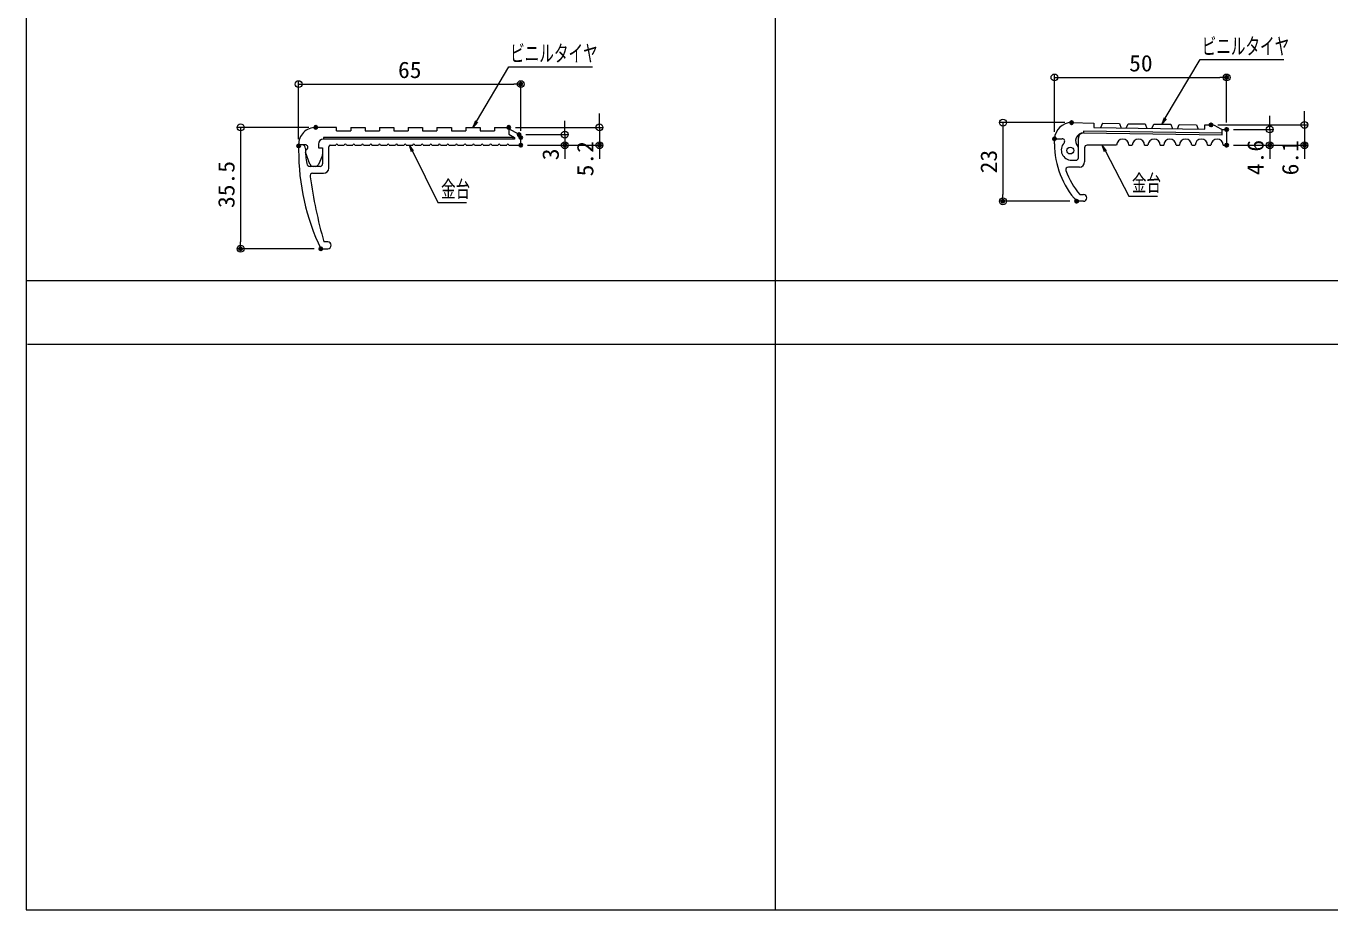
# Model space of a CAD drawing. Units: millimetres, scale not verified. Extents: x -400 to 400, y -277 to 277.
# Drawn here: x -400 to -18.7, y -277 to -18.5 of the extents above; entities that cross this region are included whole.
import ezdxf
from ezdxf.enums import TextEntityAlignment as Align

# ---------------------------------------------------------------- set-up
doc = ezdxf.new("R2010")
doc.units = ezdxf.units.MM
doc.header["$LTSCALE"] = 2
doc.header["$PDMODE"] = 32
doc.header["$PDSIZE"] = 1
for name, color, linetype, lineweight in [('0-0_zumenwaku', 6, 'Continuous', 9), ('0-2_1', 3, 'Continuous', 9), ('0-3_2', 4, 'Continuous', 9), ('0-4_0', 1, 'Continuous', 9), ('0-9_6文字', 2, 'Continuous', 9)]:
    doc.layers.add(name, color=color, linetype=linetype, lineweight=lineweight)
doc.layers.add('0-5_Defpoints', color=7, linetype='Continuous')
doc.styles.add('ＭＳ ゴシック', font='')
doc.styles.get('ＭＳ ゴシック').set_extended_font_data('MS Gothic')

# ---------------------------------------------------------------- blocks, each defined once
blk = doc.blocks.new('_Origin')
at = {"layer": '0-4_0'}
blk.add_line((0, 0), (-2, 0), dxfattribs=at)
blk.add_circle((0, 0), 1, dxfattribs=at)
blk = doc.blocks.new('MLeader7')
at = {"layer": '0-9_6文字', "color": 1}
blk.add_line((-55.903, -28.258), (-32.169, -28.258), dxfattribs=at)
at = {"layer": '0-9_6文字'}
blk.add_line((-66.594, -45.613), (-67.905, -47.159), dxfattribs=at)
at = {"layer": '0-9_6文字', "color": 1}
blk.add_lwpolyline([(-66.88, -45.442), (-56.623, -28.258), (-55.903, -28.258)], dxfattribs=at)
at = {"layer": '0-9_6文字'}
blk.add_lwpolyline([(-67.166, -45.271), (-67.905, -47.159), (-66.88, -45.442)], dxfattribs=at)
at = {"layer": '0-9_6文字', "style": 'ＭＳ ゴシック', "width": 0.65}
blk.add_text('ビニルタイヤ', height=4.809, dxfattribs=at).set_placement((-56.202, -28.201), align=Align.BOTTOM_LEFT)
blk = doc.blocks.new('MLeader8')
at = {"layer": '0-9_6文字'}
blk.add_line((-84.654, -55.239), (-85.28, -53.311), dxfattribs=at)
at = {"layer": '0-9_6文字', "color": 1}
blk.add_line((-76.799, -68.248), (-69.152, -68.248), dxfattribs=at)
at = {"layer": '0-9_6文字'}
blk.add_lwpolyline([(-84.062, -54.932), (-85.28, -53.311), (-84.358, -55.086)], dxfattribs=at)
at = {"layer": '0-9_6文字', "color": 1}
blk.add_lwpolyline([(-84.358, -55.086), (-77.519, -68.248), (-76.799, -68.248)], dxfattribs=at)
at = {"layer": '0-9_6文字', "style": 'ＭＳ ゴシック', "width": 0.65}
blk.add_text('金台', height=4.809, dxfattribs=at).set_placement((-76.619, -68.198), align=Align.BOTTOM_LEFT)
blk = doc.blocks.new('MLeader9')
at = {"layer": '0-9_6文字', "color": 1}
blk.add_line((-258.129, -30.35), (-234.394, -30.35), dxfattribs=at)
at = {"layer": '0-9_6文字'}
blk.add_line((-268.023, -46.533), (-269.327, -48.085), dxfattribs=at)
at = {"layer": '0-9_6文字', "color": 1}
blk.add_lwpolyline([(-268.31, -46.363), (-258.849, -30.35), (-258.129, -30.35)], dxfattribs=at)
at = {"layer": '0-9_6文字'}
blk.add_lwpolyline([(-268.597, -46.193), (-269.327, -48.085), (-268.31, -46.363)], dxfattribs=at)
at = {"layer": '0-9_6文字', "style": 'ＭＳ ゴシック', "width": 0.65}
blk.add_text('ビニルタイヤ', height=4.809, dxfattribs=at).set_placement((-258.428, -30.293), align=Align.BOTTOM_LEFT)
blk = doc.blocks.new('MLeader10')
at = {"layer": '0-9_6文字'}
blk.add_line((-287.282, -55.249), (-287.877, -53.311), dxfattribs=at)
at = {"layer": '0-9_6文字', "color": 1}
blk.add_line((-278.816, -70.031), (-271.169, -70.031), dxfattribs=at)
at = {"layer": '0-9_6文字'}
blk.add_lwpolyline([(-286.686, -54.952), (-287.877, -53.311), (-286.984, -55.101)], dxfattribs=at)
at = {"layer": '0-9_6文字', "color": 1}
blk.add_lwpolyline([(-286.984, -55.101), (-279.536, -70.031), (-278.816, -70.031)], dxfattribs=at)
at = {"layer": '0-9_6文字', "style": 'ＭＳ ゴシック', "width": 0.65}
blk.add_text('金台', height=4.809, dxfattribs=at).set_placement((-278.636, -69.982), align=Align.BOTTOM_LEFT)

msp = doc.modelspace()

# ---------------------------------------------------------------- linework, layer by layer
at = {"layer": '0-0_zumenwaku'}
for p, q in [((-180.977, 277.012), (-180.977, -276.988)), ((258.023, -92.988), (-399.977, -92.988)), ((-399.577, -111.512), (258.023, -111.512))]:
    msp.add_line(p, q, dxfattribs=at)
msp.add_lwpolyline([(-399.977, -276.988), (400.023, -276.988), (400.023, 277.012), (-399.977, 277.012)], close=True, dxfattribs=at)
at = {"layer": '0-2_1'}
for p, q in [((-319.271, -53.211), (-319.976, -53.211)), ((-311.327, -53.311), (-309.427, -53.311)), ((-308.827, -53.311), (-306.927, -53.311)), ((-306.327, -53.311), (-304.427, -53.311)), ((-303.827, -53.311), (-301.927, -53.311)), ((-301.327, -53.311), (-299.427, -53.311)), ((-298.827, -53.311), (-296.927, -53.311)), ((-296.327, -53.311), (-294.427, -53.311)), ((-293.827, -53.311), (-291.927, -53.311)), ((-291.327, -53.311), (-289.427, -53.311)), ((-288.827, -53.311), (-286.927, -53.311)), ((-286.327, -53.311), (-284.427, -53.311)), ((-283.827, -53.311), (-281.927, -53.311)), ((-281.327, -53.311), (-279.427, -53.311)), ((-278.827, -53.311), (-276.927, -53.311)), ((-276.327, -53.311), (-274.427, -53.311)), ((-273.827, -53.311), (-271.927, -53.311)), ((-271.327, -53.311), (-269.427, -53.311)), ((-268.827, -53.311), (-266.927, -53.311)), ((-266.327, -53.311), (-264.427, -53.311)), ((-263.827, -53.311), (-261.927, -53.311)), ((-261.327, -53.311), (-259.427, -53.311)), ((-99.276, -51.411), (-97.026, -51.411)), ((-99.276, -52.896), (-99.276, -52.161)), ((-92.276, -56.961), (-92.276, -51.233)), ((-81.116, -53.311), (-89.726, -53.311)), ((-77.516, -53.311), (-76.516, -53.311)), ((-72.916, -53.311), (-71.916, -53.311)), ((-68.316, -53.311), (-67.316, -53.311)), ((-63.716, -53.311), (-62.716, -53.311)), ((-59.116, -53.311), (-58.116, -53.311)), ((-54.516, -53.311), (-53.516, -53.311)), ((-49.916, -53.311), (-48.916, -53.311)), ((-48.916, -51.511), (-48.916, -53.311)), ((-320.276, -53.511), (-320.276, -54.696)), ((-311.476, -60.011), (-311.476, -53.811)), ((-90.476, -54.061), (-90.476, -58.211)), ((-314.026, -59.511), (-316.943, -59.511)), ((-91.976, -59.711), (-95.201, -59.711)), ((-94.277, -57.711), (-93.026, -57.711)), ((-316.201, -61.511), (-312.976, -61.511)), ((-91.869, -67.711), (-90.776, -67.711)), ((-90.776, -69.711), (-92.776, -69.711)), ((-313.776, -83.585), (-311.776, -83.585)), ((-311.776, -81.585), (-312.869, -81.585))]:
    msp.add_line(p, q, dxfattribs=at)
for points in [[(-255.826, -50.222), (-258.827, -48.485), (-258.827, -50.085), (-257.127, -51.069), (-257.127, -51.533), (-312.976, -51.533)], [(-90.755, -49.733), (-50.276, -50.311), (-50.276, -48.711), (-48.916, -48.711), (-48.916, -51.511)], [(-314.476, -53.033), (-314.476, -54.033), (-313.276, -54.033), (-313.276, -58.761)], [(-258.827, -53.311), (-255.327, -53.311), (-255.327, -51.088)]]:
    msp.add_lwpolyline(points, dxfattribs=at)
for centre, radius, start, end in [((-319.976, -53.511), 0.3, 90, 180), ((-319.271, -54.211), 1, 358.84247, 90), ((-312.976, -53.033), 1.5, 90, 180), ((-310.976, -53.811), 0.5, 90, 180), ((-309.127, -53.311), 0.3, 0, 180), ((-306.627, -53.311), 0.3, 0, 180), ((-304.127, -53.311), 0.3, 0, 180), ((-301.627, -53.311), 0.3, 0, 180), ((-299.127, -53.311), 0.3, 0, 180), ((-296.627, -53.311), 0.3, 0, 180), ((-294.127, -53.311), 0.3, 0, 180), ((-291.627, -53.311), 0.3, 0, 180), ((-289.127, -53.311), 0.3, 0, 180), ((-286.627, -53.311), 0.3, 0, 180), ((-284.127, -53.311), 0.3, 0, 180), ((-281.627, -53.311), 0.3, 0, 180), ((-279.127, -53.311), 0.3, 0, 180), ((-276.627, -53.311), 0.3, 0, 180), ((-274.127, -53.311), 0.3, 0, 180), ((-271.627, -53.311), 0.3, 0, 180), ((-269.127, -53.311), 0.3, 0, 180), ((-266.627, -53.311), 0.3, 0, 180), ((-264.127, -53.311), 0.3, 0, 180), ((-261.627, -53.311), 0.3, 0, 180), ((-259.127, -53.311), 0.3, 0, 180), ((-256.327, -51.088), 1, 0, 59.93563), ((-98.526, -52.161), 0.75, 90, 180), ((-74.276, -52.896), 25, 180, 222.26857), ((-94.277, -54.711), 3, 137.15635, 270), ((-97.026, -52.161), 0.75, 317.15634, 90), ((-90.776, -51.233), 1.5, 89.18154, 180), ((-89.726, -54.061), 0.75, 90, 180), ((-79.316, -53.311), 1.8, 0, 180), ((-74.716, -53.311), 1.8, 0, 180), ((-70.116, -53.311), 1.8, 0, 180), ((-65.516, -53.311), 1.8, 0, 180), ((-60.916, -53.311), 1.8, 0, 180), ((-56.316, -53.311), 1.8, 0, 180), ((-51.716, -53.311), 1.8, 0, 180), ((-254.256, -55.017), 66.021, 179.72109, 205.63941), ((-295.276, -54.696), 23, 178.84248, 189.98654), ((-93.026, -56.961), 0.75, 270, 0), ((-316.943, -58.511), 1, 189.98654, 270), ((-314.026, -58.761), 0.75, 270, 0), ((-312.976, -60.011), 1.5, 270, 0), ((-95.201, -60.461), 0.75, 90, 199.87734), ((-74.276, -52.896), 23, 199.87734, 220.10107), ((-91.976, -58.211), 1.5, 270, 0), ((-316.201, -62.261), 0.75, 90, 199.87734), ((-185.016, -44.557), 133.107, 187.75391, 196.15154), ((-90.776, -68.711), 1, 270, 90), ((-311.776, -82.585), 1, 270, 90)]:
    msp.add_arc(centre, radius, start, end, dxfattribs=at)
at = {"layer": '0-3_2'}
for p, q in [((-309.227, -49.085), (-305.027, -49.085)), ((-305.027, -48.085), (-300.827, -48.085)), ((-305.027, -48.085), (-305.027, -49.085)), ((-300.827, -48.085), (-300.827, -49.085)), ((-300.827, -49.085), (-296.627, -49.085)), ((-296.627, -48.085), (-292.427, -48.085)), ((-296.627, -48.085), (-296.627, -49.085)), ((-292.427, -48.085), (-292.427, -49.085)), ((-292.427, -49.085), (-288.227, -49.085)), ((-288.227, -48.085), (-284.027, -48.085)), ((-288.227, -48.085), (-288.227, -49.085)), ((-284.027, -48.085), (-284.027, -49.085)), ((-284.027, -49.085), (-279.827, -49.085)), ((-279.827, -48.085), (-275.627, -48.085)), ((-279.827, -48.085), (-279.827, -49.085)), ((-275.627, -48.085), (-275.627, -49.085)), ((-275.627, -49.085), (-271.427, -49.085)), ((-271.427, -48.085), (-267.227, -48.085)), ((-271.427, -48.085), (-271.427, -49.085)), ((-267.227, -48.085), (-267.227, -49.085)), ((-267.227, -49.085), (-263.027, -49.085)), ((-263.027, -48.085), (-263.027, -49.085)), ((-90.748, -49.233), (-90.755, -49.733)), ((-50.276, -49.811), (-90.748, -49.233)), ((-85.254, -46.911), (-85.773, -48.204)), ((-52.112, -47.723), (-50.276, -48.711)), ((-319.976, -53.211), (-320.275, -53.211)), ((-318.276, -53.211), (-319.271, -53.211)), ((-312.976, -51.033), (-312.976, -51.533)), ((-257.627, -51.033), (-312.976, -51.033)), ((-257.627, -50.78), (-257.627, -51.533)), ((-316.982, -58.853), (-318.268, -55.321)), ((-313.37, -56.495), (-314.507, -58.934))]:
    msp.add_line(p, q, dxfattribs=at)
for points in [[(-309.227, -49.085), (-309.227, -48.085), (-315.276, -48.085)], [(-263.027, -48.085), (-258.827, -48.085), (-258.827, -48.485)], [(-94.269, -46.711), (-87.754, -46.875), (-87.773, -48.175), (-55.276, -48.64), (-55.257, -47.34), (-53.491, -47.365)], [(-85.254, -46.911), (-80.255, -46.983), (-79.773, -48.29)], [(-78.273, -48.311), (-77.755, -47.018), (-72.755, -47.09), (-72.274, -48.397)], [(-70.774, -48.418), (-70.256, -47.125), (-65.256, -47.197), (-64.775, -48.504)], [(-63.275, -48.525), (-62.756, -47.233), (-57.757, -47.304), (-57.276, -48.611)]]:
    msp.add_lwpolyline(points, dxfattribs=at)
msp.add_circle((-94.651, -54.874), 1, dxfattribs=at)
for centre, radius, start, end in [((-315.276, -53.085), 5, 90, 181.44368), ((-94.269, -51.728), 5.017, 90, 176.37666), ((-53.534, -50.365), 3, 61.70711, 89.18154), ((-318.276, -53.911), 0.7, 302.28784, 90), ((-90.788, -52.055), 2.322, 89.1816, 225.21587), ((-317.479, -55.172), 0.792, 122.28784, 181.22951), ((-314.276, -56.072), 1, 335, 0), ((-92.776, -54.058), 0.5, 0, 45.21587), ((-316.043, -58.511), 1, 200, 270), ((-315.413, -58.511), 1, 270, 335)]:
    msp.add_arc(centre, radius, start, end, dxfattribs=at)
at = {"layer": '0-4_0'}
for p, q in [((-99.276, -49.411), (-99.276, -32.49)), ((-97.276, -33.49), (-50.916, -33.49)), ((-48.916, -46.711), (-48.916, -32.49)), ((-320.276, -51.511), (-320.276, -34.437)), ((-318.276, -35.437), (-257.327, -35.437)), ((-255.327, -49.088), (-255.327, -34.437)), ((-232.325, -46.085), (-232.325, -44.085)), ((-36.325, -46.711), (-36.325, -44.711)), ((-26.176, -45.365), (-26.176, -43.365)), ((-317.276, -48.085), (-338.25, -48.085)), ((-256.827, -48.085), (-231.325, -48.085)), ((-242.446, -48.222), (-242.446, -46.222)), ((-232.325, -48.085), (-232.325, -53.311)), ((-96.269, -46.711), (-115.328, -46.711)), ((-114.328, -48.711), (-114.328, -67.711)), ((-51.491, -47.365), (-25.176, -47.365)), ((-46.916, -48.711), (-35.325, -48.711)), ((-36.325, -48.711), (-36.325, -53.311)), ((-26.176, -47.365), (-26.176, -53.311)), ((-337.25, -50.085), (-337.25, -81.585)), ((-253.826, -50.222), (-241.446, -50.222)), ((-253.327, -53.311), (-231.325, -53.311)), ((-253.327, -53.311), (-241.446, -53.311)), ((-242.446, -50.222), (-242.446, -53.311)), ((-46.916, -53.311), (-35.325, -53.311)), ((-46.916, -53.311), (-25.176, -53.311)), ((-242.446, -55.311), (-242.446, -57.311)), ((-232.325, -55.311), (-232.325, -57.311)), ((-36.325, -55.311), (-36.325, -57.311)), ((-26.176, -55.311), (-26.176, -57.311)), ((-94.776, -69.711), (-115.328, -69.711)), ((-315.776, -83.585), (-338.25, -83.585))]:
    msp.add_line(p, q, dxfattribs=at)
at = {"layer": '0-5_Defpoints'}
for p in [(-48.916, -33.49), (-255.327, -35.437), (-315.276, -48.085), (-258.827, -48.085), (-94.269, -46.711), (-53.491, -47.365), (-48.916, -48.711), (-48.916, -48.711), (-320.276, -53.511), (-255.826, -50.222), (-255.327, -51.088), (-255.327, -53.311), (-242.446, -53.311), (-232.325, -53.311), (-99.276, -51.411), (-48.916, -53.311), (-36.325, -53.311), (-26.176, -53.311), (-114.328, -69.711), (-92.776, -69.711), (-337.25, -83.585), (-313.776, -83.585)]:
    msp.add_point(p, dxfattribs=at)

# ---------------------------------------------------------------- block references
at = {"layer": '0-4_0'}
for p, rotation in [((-99.276, -33.49), 180), ((-320.276, -35.437), 180), ((-114.328, -46.711), 90), ((-26.176, -47.365), 270), ((-337.25, -48.085), 90), ((-242.446, -50.222), 270), ((-232.325, -48.085), 270), ((-36.325, -48.711), 270), ((-242.446, -53.311), 90), ((-232.325, -53.311), 90), ((-36.325, -53.311), 90), ((-26.176, -53.311), 90), ((-114.328, -69.711), 270), ((-337.25, -83.585), 270)]:
    msp.add_blockref('_Origin', p, dxfattribs=dict(at, rotation=rotation))
for p in [(-48.916, -33.49), (-255.327, -35.437)]:
    msp.add_blockref('_Origin', p, dxfattribs=at)
at = {"layer": '0-9_6文字'}
for name in ['MLeader7', 'MLeader9', 'MLeader10', 'MLeader8']:
    msp.add_blockref(name, (0, 0), dxfattribs=at)

# ---------------------------------------------------------------- texts
at = {"layer": '0-4_0', "color": 2, "style": 'ＭＳ ゴシック', "width": 1.05}
for s, p in [('65', (-291.218, -35.113)), ('50', (-77.43, -33.166))]:
    msp.add_text(s, height=4.809, dxfattribs=at).set_placement(p, align=Align.BOTTOM_LEFT)
for s, p in [('5.2', (-232.65, -62.421)), ('4.6', (-36.65, -62.063)), ('6.1', (-26.501, -62.13)), ('3', (-242.771, -57.706)), ('23', (-114.652, -61.544)), ('35.5', (-337.575, -71.668))]:
    msp.add_text(s, height=4.809, rotation=90, dxfattribs=at).set_placement(p, align=Align.BOTTOM_LEFT)

doc.saveas('drawing.dxf')
